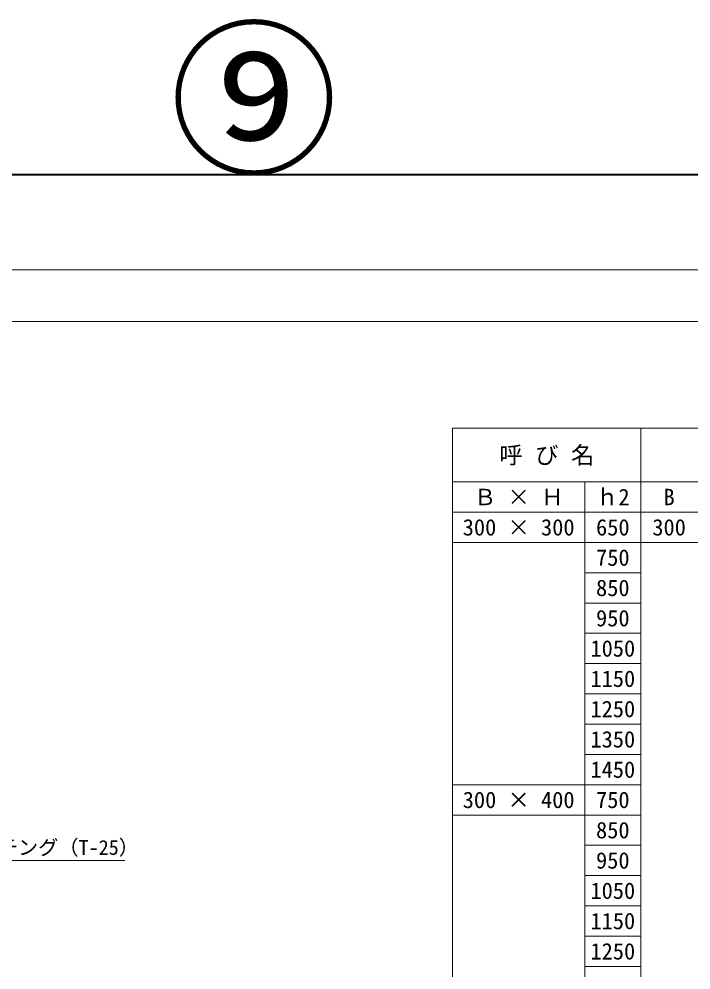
# Model space of a CAD drawing. Units: millimetres at full size; details may follow other scales. Extents: x 50430 to 101606, y 69050 to 91573.
# Drawn here: x 82490 to 84042, y 80953 to 83151 of the extents above; entities that cross this region are included whole.
import ezdxf
from ezdxf.enums import TextEntityAlignment as Align

# ---------------------------------------------------------------- set-up
doc = ezdxf.new("R2010")
doc.units = ezdxf.units.MM
doc.header["$LTSCALE"] = 50
for name, color, linetype, lineweight in [('DEFPOINTS_2', 8, 'Continuous', 13), ('図枠', 7, 'Continuous', 5), ('寸法線', 7, 'Continuous', 13), ('引出線', 4, 'Continuous', 13), ('補助線', 8, 'Continuous', 9)]:
    doc.layers.add(name, color=color, linetype=linetype, lineweight=lineweight)
doc.styles.add('ＭＳ ゴシック', font='')
doc.styles.add('ＭＳ Ｐゴシック', font='')
doc.styles.get('ＭＳ ゴシック').set_extended_font_data('MS Gothic')
doc.styles.get('ＭＳ Ｐゴシック').set_extended_font_data('MS PGothic')

msp = doc.modelspace()

# ---------------------------------------------------------------- linework, layer by layer
at = {"layer": 'DEFPOINTS_2', "lineweight": 0}
for p, q in [((83491.62, 81940.74), (83796.62, 81940.74)), ((83926.62, 81940.74), (84186.62, 81940.74)), ((83491.62, 81310.74), (83796.62, 81310.74))]:
    msp.add_line(p, q, dxfattribs=at)
at = {"layer": '図枠', "lineweight": 40}
msp.add_line((79032.44, 82791.08), (86832.44, 82791.08), dxfattribs=at)
at = {"layer": '図枠', "lineweight": 13}
for p, q in [((79332.44, 82571.08), (85697.77, 82571.08)), ((79332.44, 82451.08), (85697.77, 82451.08))]:
    msp.add_line(p, q, dxfattribs=at)
at = {"layer": '寸法線'}
for p, q in [((83491.62, 82204.56), (86531.62, 82204.56)), ((83491.62, 82204.56), (83491.62, 82010.74)), ((83926.62, 82204.56), (83926.62, 82010.74)), ((83491.62, 82080.74), (86531.62, 82080.74)), ((83796.62, 82080.74), (83796.62, 82010.74)), ((83491.62, 82010.74), (86531.62, 82010.74)), ((83491.62, 82010.74), (83491.62, 81940.74)), ((83796.62, 82010.74), (83796.62, 81940.74)), ((83926.62, 82010.74), (83926.62, 81940.74)), ((83491.62, 81940.74), (83491.62, 81380.74)), ((83796.62, 81940.74), (83926.62, 81940.74)), ((83796.62, 81940.74), (83796.62, 81380.74)), ((83926.62, 81940.74), (83926.62, 78720.74)), ((83796.62, 81870.74), (83926.62, 81870.74)), ((83796.62, 81800.74), (83926.62, 81800.74)), ((83796.62, 81730.74), (83926.62, 81730.74)), ((83796.62, 81660.74), (83926.62, 81660.74)), ((83796.62, 81590.74), (83926.62, 81590.74)), ((83796.62, 81520.74), (83926.62, 81520.74)), ((83796.62, 81450.74), (83926.62, 81450.74)), ((83491.62, 81380.74), (83796.62, 81380.74)), ((83491.62, 81380.74), (83491.62, 81310.74)), ((83796.62, 81380.74), (83926.62, 81380.74)), ((83796.62, 81380.74), (83796.62, 81310.74)), ((83491.62, 81310.74), (83491.62, 80820.74)), ((83796.62, 81310.74), (83926.62, 81310.74)), ((83796.62, 81310.74), (83796.62, 80820.74)), ((83796.62, 81240.74), (83926.62, 81240.74)), ((83796.62, 81170.74), (83926.62, 81170.74)), ((83796.62, 81100.74), (83926.62, 81100.74)), ((83796.62, 81030.74), (83926.62, 81030.74)), ((83796.62, 80960.74), (83926.62, 80960.74))]:
    msp.add_line(p, q, dxfattribs=at)
at = {"layer": '引出線'}
msp.add_lwpolyline([(81897.59, 81397.68), (82001.43, 81205.94), (82734.12, 81205.94)], dxfattribs=at)

# ---------------------------------------------------------------- texts
at = {"layer": '寸法線'}
for s, height, style, p in [('呼  び  名', 39.59, 'ＭＳ Ｐゴシック', (83709.12, 82142.65)), ('Ｂ × Ｈ', 37.98, 'ＭＳ ゴシック', (83644.12, 82045.74)), ('ｈ2', 37.98, 'ＭＳ ゴシック', (83861.62, 82045.74)), ('B', 37.98, 'ＭＳ ゴシック', (83991.62, 82045.74)), ('300 × 300', 37.98, 'ＭＳ ゴシック', (83644.12, 81975.74)), ('650', 37.98, 'ＭＳ ゴシック', (83861.62, 81975.74)), ('300', 37.98, 'ＭＳ ゴシック', (83991.62, 81975.74)), ('750', 37.98, 'ＭＳ ゴシック', (83861.62, 81905.74)), ('850', 37.98, 'ＭＳ ゴシック', (83861.62, 81835.74)), ('950', 37.98, 'ＭＳ ゴシック', (83861.62, 81765.74)), ('1050', 37.98, 'ＭＳ ゴシック', (83861.62, 81695.74)), ('1150', 37.98, 'ＭＳ ゴシック', (83861.62, 81625.74)), ('1250', 37.98, 'ＭＳ ゴシック', (83861.62, 81555.74)), ('1350', 37.98, 'ＭＳ ゴシック', (83861.62, 81485.74)), ('1450', 37.98, 'ＭＳ ゴシック', (83861.62, 81415.74)), ('300 × 400', 37.98, 'ＭＳ ゴシック', (83644.12, 81345.74)), ('750', 37.98, 'ＭＳ ゴシック', (83861.62, 81345.74)), ('850', 37.98, 'ＭＳ ゴシック', (83861.62, 81275.74)), ('950', 37.98, 'ＭＳ ゴシック', (83861.62, 81205.74)), ('1050', 37.98, 'ＭＳ ゴシック', (83861.62, 81135.74)), ('1150', 37.98, 'ＭＳ ゴシック', (83861.62, 81065.74)), ('1250', 37.98, 'ＭＳ ゴシック', (83861.62, 80995.74))]:
    msp.add_text(s, height=height, dxfattribs=dict(at, style=style)).set_placement(p, align=Align.MIDDLE_CENTER)
at = {"layer": '引出線', "style": 'ＭＳ ゴシック'}
msp.add_text('ボルト固定式グレーチング（T-25）', height=34.18, dxfattribs=at).set_placement((82021.43, 81252.8), align=Align.TOP_LEFT)
at = {"layer": '補助線', "color": 1, "style": 'ＭＳ ゴシック'}
msp.add_text('⑨', height=284.8, dxfattribs=at).set_placement((83032.44, 82736.46), align=Align.BOTTOM_CENTER)

doc.saveas('drawing.dxf')
